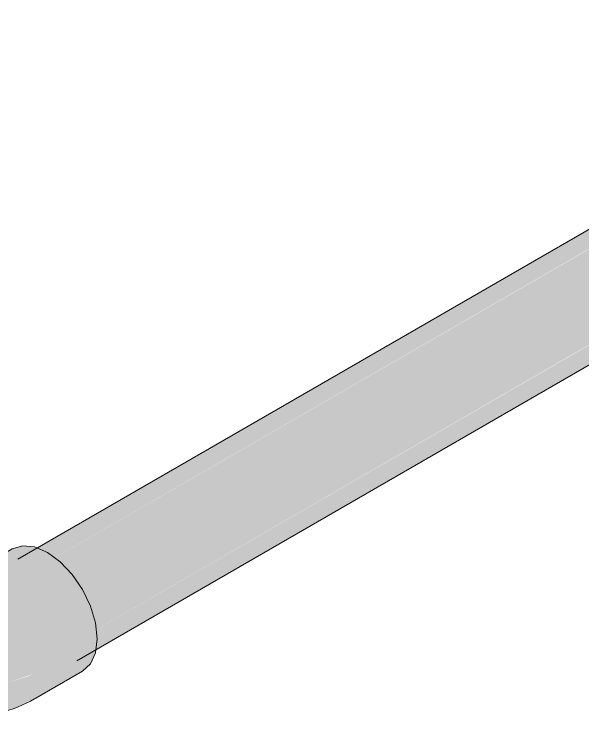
# Model space of a CAD drawing. Header units: millimetres. Extents: x -5097 to 2588, y -1580 to 5282.
# Drawn here: x -3016.6 to -2774.7, y 1900.2 to 2200.3 of the extents above; entities that cross this region are included whole.
import ezdxf

# ---------------------------------------------------------------- set-up
doc = ezdxf.new("R2010")
doc.units = ezdxf.units.MM
doc.layers.add('M-_WATR----_E', color=5, linetype='Continuous', lineweight=9)

# ---------------------------------------------------------------- blocks, each defined once
blk = doc.blocks.new('COMER_EL50_U-PVC отвод 90 - DN16-DN315 _Grey_-V7-В20 Аксонометрия')
at = {"layer": 'M-_WATR----_E', "lineweight": 20}
for points in [[(-3087.13, 1923.19), (-3086.41, 1929.95), (-3084.29, 1937.08), (-3080.92, 1944.1), (-3076.52, 1950.53), (-3071.41, 1955.93), (-3065.92, 1959.93), (-3060.43, 1962.27), (-3055.31, 1962.78), (-3050.92, 1961.42), (-3070.86, 1972.93), (-3075.25, 1974.29), (-3080.37, 1973.78), (-3085.86, 1971.45), (-3091.35, 1967.44), (-3096.46, 1962.04), (-3100.86, 1955.61), (-3104.23, 1948.59), (-3106.35, 1941.46), (-3107.07, 1934.7), (-3089.68, 1924.66)], [(-3001.15, 1923.19), (-2981.21, 1934.7), (-2981.93, 1941.46), (-2984.26, 1949.03), (-2987.42, 1955.61), (-2991.81, 1962.04), (-2996.93, 1967.44), (-3002.42, 1971.45), (-3007.91, 1973.78), (-3013.02, 1974.29), (-3017.42, 1972.93), (-3037.36, 1961.42), (-3032.97, 1962.78), (-3027.85, 1962.27), (-3022.36, 1959.93), (-3016.87, 1955.93), (-3011.75, 1950.53), (-3007.36, 1944.1), (-3003.99, 1937.08), (-3001.87, 1929.95), (-3001.3, 1924.66)], [(-3044.14, 1912.91), (-3032.28, 1913.58), (-3019.22, 1916.09), (-3008.88, 1919.53), (-3001.15, 1923.19), (-3001.87, 1929.95), (-3003.99, 1937.08), (-3007.36, 1944.1), (-3011.75, 1950.53), (-3016.87, 1955.93), (-3022.36, 1959.93), (-3027.85, 1962.27), (-3032.97, 1962.78), (-3040.87, 1960.52), (-3046.03, 1960.31), (-3049.42, 1960.69), (-3050.92, 1961.42), (-3055.31, 1962.78), (-3060.43, 1962.27), (-3065.92, 1959.93), (-3071.41, 1955.93), (-3076.52, 1950.53), (-3080.92, 1944.1), (-3084.29, 1937.08), (-3086.41, 1929.95), (-3087.13, 1923.19), (-3077.92, 1918.83), (-3067.4, 1915.58), (-3054.19, 1913.48), (-3050.07, 1913.25)], [(-3080.92, 1909.46), (-3084.29, 1912.58), (-3086.41, 1917.27), (-3087.13, 1923.19), (-3107.07, 1934.7), (-3106.35, 1928.78), (-3104.23, 1924.1), (-3100.86, 1920.97), (-3084.29, 1911.4)], [(-3007.36, 1909.46), (-2987.42, 1920.97), (-2983.79, 1924.66), (-2981.93, 1928.78), (-2981.21, 1934.7), (-3001.15, 1923.19), (-3001.87, 1917.27), (-3003.99, 1912.58), (-3006.93, 1909.85)], [(-3044.14, 1900.31), (-3037.77, 1900.52), (-3029.38, 1901.58), (-3022.52, 1903.23), (-3014.73, 1905.93), (-3007.36, 1909.46), (-3003.99, 1912.58), (-3001.87, 1917.27), (-3001.15, 1923.19), (-3010.36, 1918.83), (-3020.87, 1915.58), (-3032.28, 1913.58), (-3044.14, 1912.91), (-3056, 1913.58), (-3067.4, 1915.58), (-3079.39, 1919.53), (-3087.13, 1923.19), (-3086.38, 1917.2), (-3084.29, 1912.58), (-3080.92, 1909.46), (-3072.96, 1905.65), (-3066.13, 1903.34), (-3058.58, 1901.51), (-3050.97, 1900.53)]]:
    blk.add_hatch(color=47, dxfattribs=at).paths.add_polyline_path(points)
at = {"layer": 'M-_WATR----_E', "color": 94, "lineweight": 20}
for p, q in [((-3050.92, 1961.42), (-3070.86, 1972.93)), ((-3017.42, 1972.93), (-3037.36, 1961.42)), ((-3100.86, 1920.97), (-3080.92, 1909.46)), ((-3007.36, 1909.46), (-2987.42, 1920.97))]:
    blk.add_line(p, q, dxfattribs=at)
for points in [[(-3107.07, 1934.7, 0), (-3106.35, 1941.46, 0), (-3104.23, 1948.59, 0), (-3100.86, 1955.61, 0), (-3096.46, 1962.04, 0), (-3091.35, 1967.44, 0), (-3085.86, 1971.45, 0), (-3080.37, 1973.78, 0), (-3075.25, 1974.29, 0), (-3070.86, 1972.93, 0)], [(-3017.42, 1972.93, 0), (-3013.02, 1974.29, 0), (-3007.91, 1973.78, 0), (-3002.42, 1971.45, 0), (-2996.93, 1967.44, 0), (-2991.81, 1962.04, 0), (-2987.42, 1955.61, 0), (-2984.05, 1948.59, 0), (-2981.93, 1941.46, 0), (-2981.21, 1934.7, 0)], [(-3037.35, 1961.42, 0), (-3037.38, 1961.41, 0), (-3037.45, 1961.37, 0), (-3037.58, 1961.32, 0), (-3037.75, 1961.25, 0), (-3037.97, 1961.16, 0), (-3038.23, 1961.07, 0), (-3038.52, 1960.98, 0), (-3038.86, 1960.88, 0), (-3039.22, 1960.79, 0), (-3039.62, 1960.69, 0), (-3040.05, 1960.61, 0), (-3040.5, 1960.52, 0), (-3040.97, 1960.45, 0), (-3041.46, 1960.39, 0), (-3041.97, 1960.33, 0), (-3042.49, 1960.29, 0), (-3043.02, 1960.26, 0), (-3043.55, 1960.24, 0), (-3044.09, 1960.23, 0), (-3044.63, 1960.24, 0), (-3045.17, 1960.25, 0), (-3045.7, 1960.28, 0), (-3046.22, 1960.32, 0), (-3046.73, 1960.38, 0), (-3047.22, 1960.44, 0), (-3047.7, 1960.51, 0), (-3048.15, 1960.59, 0), (-3048.58, 1960.68, 0), (-3048.98, 1960.77, 0), (-3049.36, 1960.87, 0), (-3049.7, 1960.96, 0), (-3050, 1961.06, 0), (-3050.27, 1961.15, 0), (-3050.49, 1961.23, 0), (-3050.67, 1961.31, 0), (-3050.8, 1961.36, 0), (-3050.89, 1961.41, 0), (-3050.92, 1961.42, 0), (-3050.92, 1961.42, 0)], [(-3100.86, 1920.97, 0), (-3104.23, 1924.1, 0), (-3106.35, 1928.78, 0), (-3107.07, 1934.7, 0)], [(-2981.21, 1934.7, 0), (-2981.93, 1928.78, 0), (-2984.05, 1924.1, 0), (-2987.42, 1920.97, 0)], [(-3080.92, 1909.46, 0), (-3079.14, 1908.47, 0), (-3077.34, 1907.55, 0), (-3075.53, 1906.7, 0), (-3073.71, 1905.91, 0), (-3071.88, 1905.17, 0), (-3070.03, 1904.5, 0), (-3068.18, 1903.88, 0), (-3066.31, 1903.31, 0), (-3064.44, 1902.79, 0), (-3062.56, 1902.33, 0), (-3060.67, 1901.91, 0), (-3058.77, 1901.54, 0), (-3056.87, 1901.22, 0), (-3054.96, 1900.94, 0), (-3053.04, 1900.71, 0), (-3051.13, 1900.52, 0), (-3049.21, 1900.38, 0), (-3047.28, 1900.29, 0), (-3045.36, 1900.24, 0), (-3043.43, 1900.23, 0), (-3041.51, 1900.27, 0), (-3039.59, 1900.35, 0), (-3037.67, 1900.48, 0), (-3035.75, 1900.66, 0), (-3033.83, 1900.87, 0), (-3031.92, 1901.14, 0), (-3030.02, 1901.45, 0), (-3028.12, 1901.8, 0), (-3026.23, 1902.21, 0), (-3024.34, 1902.66, 0), (-3022.47, 1903.16, 0), (-3020.6, 1903.72, 0), (-3018.74, 1904.32, 0), (-3016.89, 1904.99, 0), (-3015.06, 1905.7, 0), (-3013.23, 1906.48, 0), (-3011.42, 1907.32, 0), (-3009.62, 1908.22, 0), (-3007.84, 1909.18, 0), (-3007.36, 1909.46, 0)]]:
    blk.add_polyline3d(points, dxfattribs=at)

msp = doc.modelspace()

# ---------------------------------------------------------------- hatches: boundary and pattern name
at = {"layer": 'M-_WATR----_E'}
for points in [[(-2999.29, 1969.17), (-2603.85, 2197.72), (-2608.41, 2199.58), (-2612.64, 2199.93), (-2616.11, 2198.85), (-3006.76, 1973.29), (-3002.42, 1971.45)], [(-2981.62, 1938.55), (-2585.96, 2167.29), (-2586.63, 2172.94), (-2588.45, 2178.88), (-2591.3, 2184.7), (-2595.67, 2190.73), (-2599.27, 2194.45), (-2603.61, 2197.62), (-2999.26, 1969.14), (-2996.93, 1967.44), (-2991.06, 1960.94), (-2987.11, 1954.97), (-2984.05, 1948.59), (-2981.93, 1941.46)], [(-2981.78, 1930), (-2587.76, 2157.53), (-2586.53, 2160.24), (-2585.93, 2167), (-2981.61, 1938.52), (-2981.28, 1934.13), (-2981.65, 1931.04)]]:
    msp.add_hatch(color=47, dxfattribs=at).paths.add_polyline_path(points)

# ---------------------------------------------------------------- linework, layer by layer
at = {"layer": 'M-_WATR----_E', "color": 94, "lineweight": 20}
for p, q in [((-2594.19, 2211.51), (-3014.92, 1968.6)), ((-2989.92, 1925.3), (-2569.19, 2168.21))]:
    msp.add_line(p, q, dxfattribs=at)

# ---------------------------------------------------------------- block references
msp.add_blockref('COMER_EL50_U-PVC отвод 90 - DN16-DN315 _Grey_-V7-В20 Аксонометрия', (0, 0), dxfattribs=at)

doc.saveas('drawing.dxf')
